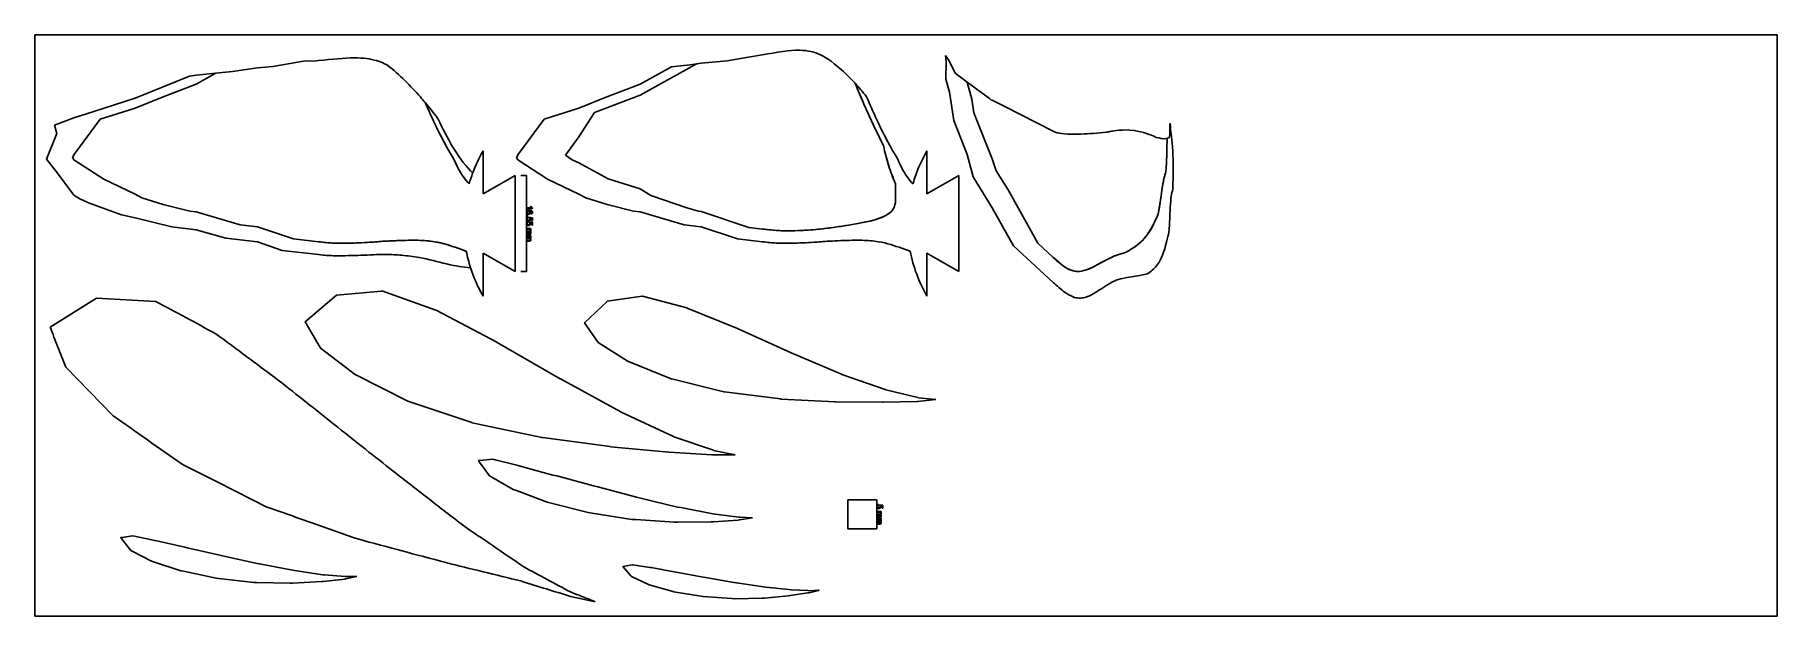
# Model space of a CAD drawing. Header units: millimetres. Extents: x 0 to 300, y -400 to -300.
import ezdxf

# ---------------------------------------------------------------- set-up
doc = ezdxf.new("R2010")
doc.units = ezdxf.units.MM
doc.layers.get('0').update_dxf_attribs({"linetype": 'CONTINUOUS'})

msp = doc.modelspace()

# ---------------------------------------------------------------- linework, layer by layer
for p, q in [((38.31, -305.65), (34.04, -306.32)), ((40.97, -305.42), (38.31, -305.65)), ((46.58, -304.45), (40.97, -305.42)), ((48.06, -304.52), (46.58, -304.45)), ((48.83, -304.43), (48.06, -304.52)), ((104.21, -310.35), (113.12, -305.44)), ((113.12, -305.44), (104.21, -310.35)), ((109.64, -305.48), (104.21, -308.48)), ((112.81, -305.16), (109.64, -305.48)), ((114.01, -304.97), (112.81, -305.16)), ((113.12, -305.44), (114.01, -304.97)), ((114.01, -304.97), (113.12, -305.44)), ((114.73, -304.86), (114.01, -304.97)), ((119.22, -304.48), (114.73, -304.86)), ((125.26, -303.43), (119.22, -304.48)), ((157.43, -304.46), (156.82, -303.55)), ((156.82, -303.55), (156.93, -304.61)), ((156.93, -304.61), (156.88, -307.62)), ((158.46, -306.59), (157.43, -304.46)), ((26.65, -307.08), (17.26, -310.9)), ((27.78, -308.48), (21.78, -310.76)), ((21.78, -310.76), (27.78, -308.48)), ((27.41, -307.01), (26.65, -307.08)), ((27.78, -306.95), (27.41, -307.01)), ((31.16, -306.61), (27.78, -308.48)), ((27.78, -308.48), (31.16, -306.61)), ((31.16, -306.61), (27.78, -306.95)), ((34.04, -306.32), (31.16, -306.61)), ((104.21, -308.48), (98.21, -310.76)), ((156.88, -307.62), (157.51, -309.86)), ((160.52, -308.11), (158.46, -306.59)), ((164.37, -310.95), (160.52, -308.11)), ((160.52, -308.11), (161.35, -311.08)), ((161.35, -311.08), (160.52, -308.11)), ((17.26, -310.9), (10.15, -313.16)), ((21.78, -310.76), (17.26, -312.6)), ((17.26, -312.6), (21.78, -310.76)), ((98.21, -310.76), (93.68, -312.6)), ((96.36, -313.34), (104.21, -310.35)), ((104.21, -310.35), (96.36, -313.34)), ((157.51, -309.86), (158.21, -314.74)), ((161.35, -311.08), (161.69, -313.4)), ((161.69, -313.4), (161.35, -311.08)), ((164.61, -311.15), (164.37, -310.95)), ((164.84, -311.24), (164.61, -311.15)), ((166.89, -312.26), (164.84, -311.24)), ((6.73, -314.25), (3.36, -315.56)), ((10.15, -313.16), (6.73, -314.25)), ((11.25, -314.51), (6.73, -320.65)), ((6.73, -320.65), (11.25, -314.51)), ((17.26, -312.6), (11.25, -314.51)), ((11.25, -314.51), (17.26, -312.6)), ((87.67, -314.51), (83.15, -320.65)), ((93.68, -312.6), (87.67, -314.51)), ((93.68, -317.55), (96.36, -313.34)), ((96.36, -313.34), (93.68, -317.55)), ((158.21, -314.74), (160.54, -320.57)), ((161.69, -313.4), (164.84, -321.3)), ((164.84, -321.3), (161.69, -313.4)), ((175.36, -316.59), (166.89, -312.26)), ((3.76, -316.95), (2, -321.4)), ((3.36, -315.56), (3.76, -316.95)), ((91.36, -320.72), (93.68, -317.55)), ((93.68, -317.55), (91.36, -320.72)), ((6.73, -320.65), (6.51, -321.2)), ((6.51, -321.2), (6.73, -320.65)), ((77.18, -327.35), (77.18, -319.95)), ((83.15, -320.65), (82.94, -321.2)), ((92.54, -321.49), (91.36, -320.72)), ((91.36, -320.72), (92.54, -321.49)), ((153.61, -327.35), (153.61, -319.95)), ((160.54, -320.57), (161.56, -324.42)), ((2, -321.4), (3.57, -323.36)), ((3.57, -323.36), (6.73, -327.56)), ((6.51, -321.2), (6.59, -321.29)), ((6.59, -321.29), (6.51, -321.2)), ((6.59, -321.29), (6.73, -321.48)), ((6.73, -321.48), (6.59, -321.29)), ((6.73, -321.48), (11.87, -324.82)), ((11.87, -324.82), (6.73, -321.48)), ((82.94, -321.2), (83.01, -321.29)), ((83.01, -321.29), (83.15, -321.48)), ((83.15, -321.48), (88.3, -324.82)), ((93.68, -322.04), (92.54, -321.49)), ((92.54, -321.49), (93.68, -322.04)), ((98.7, -324.74), (93.68, -322.04)), ((93.68, -322.04), (98.7, -324.74)), ((164.84, -321.3), (165.5, -323.37)), ((165.5, -323.37), (164.84, -321.3)), ((165.5, -323.37), (167.58, -326.68)), ((167.58, -326.68), (165.5, -323.37)), ((11.87, -324.82), (17.26, -327.4)), ((17.26, -327.4), (11.87, -324.82)), ((82.68, -324.18), (77.18, -327.35)), ((82.68, -340.73), (82.68, -324.18)), ((84.68, -324.18), (83.68, -324.18)), ((84.68, -324.18), (84.68, -340.73)), ((88.3, -324.82), (93.68, -327.4)), ((104.21, -326.48), (98.7, -324.74)), ((98.7, -324.74), (104.21, -326.48)), ((106.06, -327.61), (104.21, -326.48)), ((104.21, -326.48), (106.06, -327.61)), ((159.11, -324.18), (153.61, -327.35)), ((159.11, -340.73), (159.11, -324.18)), ((161.56, -324.42), (164.84, -329.73)), ((167.58, -326.68), (172.71, -335.84)), ((172.71, -335.84), (167.58, -326.68)), ((6.73, -327.56), (7.63, -328.15)), ((7.63, -328.15), (9.22, -328.91)), ((9.22, -328.91), (14.94, -330.95)), ((17.26, -327.4), (18.44, -328.04)), ((18.44, -328.04), (17.26, -327.4)), ((18.44, -328.04), (22.1, -329.2)), ((22.1, -329.2), (18.44, -328.04)), ((22.1, -329.2), (26.67, -330.34)), ((26.67, -330.34), (22.1, -329.2)), ((84.68, -329.87), (84.68, -329.75)), ((84.68, -329.75), (85.47, -329.75)), ((85.69, -329.87), (84.68, -329.87)), ((85.32, -329.5), (85.44, -329.5)), ((85.69, -329.79), (85.69, -329.87)), ((93.68, -327.4), (94.87, -328.04)), ((94.87, -328.04), (98.52, -329.2)), ((98.52, -329.2), (103.09, -330.34)), ((112.28, -329.74), (106.06, -327.61)), ((106.06, -327.61), (112.28, -329.74)), ((114.26, -330.31), (112.28, -329.74)), ((112.28, -329.74), (114.26, -330.31)), ((164.84, -329.73), (168.52, -336.3)), ((14.94, -330.95), (17.26, -331.46)), ((17.26, -331.46), (23.6, -333.05)), ((26.67, -330.34), (27.78, -330.46)), ((27.78, -330.46), (26.67, -330.34)), ((27.78, -330.46), (35.37, -332.66)), ((35.37, -332.66), (27.78, -330.46)), ((35.37, -332.66), (38.31, -333)), ((38.31, -333), (35.37, -332.66)), ((38.31, -333), (44.53, -335.1)), ((44.53, -335.1), (38.31, -333)), ((84.68, -331.03), (84.82, -331.03)), ((84.68, -331.17), (84.68, -331.03)), ((84.82, -331.17), (84.68, -331.17)), ((84.82, -331.03), (84.82, -331.17)), ((84.95, -331.35), (84.96, -331.48)), ((84.95, -332.12), (84.96, -332.25)), ((85.14, -331.48), (85.16, -331.37)), ((85.14, -332.26), (85.16, -332.15)), ((85.16, -331.37), (85.67, -331.47)), ((85.16, -332.15), (85.67, -332.24)), ((85.55, -331.56), (85.28, -331.51)), ((85.55, -332.34), (85.28, -332.29)), ((85.44, -330.82), (85.43, -330.7)), ((85.55, -331.96), (85.55, -331.56)), ((85.67, -331.96), (85.55, -331.96)), ((85.55, -332.74), (85.55, -332.34)), ((85.67, -332.74), (85.55, -332.74)), ((85.67, -331.47), (85.67, -331.96)), ((85.67, -332.24), (85.67, -332.74)), ((103.09, -330.34), (104.21, -330.46)), ((104.21, -330.46), (111.79, -332.66)), ((111.79, -332.66), (114.73, -333)), ((114.73, -330.37), (114.26, -330.31)), ((114.26, -330.31), (114.73, -330.37)), ((122.91, -333.13), (114.73, -330.37)), ((114.73, -330.37), (122.91, -333.13)), ((114.73, -333), (120.96, -335.1)), ((23.6, -333.05), (27.78, -333.52)), ((27.78, -333.52), (32.9, -335)), ((32.9, -335), (38.31, -335.63)), ((38.31, -335.63), (42.58, -337.07)), ((44.53, -335.1), (48.83, -335.59)), ((48.83, -335.59), (44.53, -335.1)), ((84.68, -333.32), (85.41, -333.32)), ((84.68, -333.45), (84.68, -333.32)), ((85.06, -333.45), (84.68, -333.45)), ((84.68, -333.88), (84.68, -333.75)), ((84.68, -333.75), (85.15, -333.75)), ((85.1, -333.88), (84.68, -333.88)), ((84.68, -334.31), (84.68, -334.18)), ((84.68, -334.18), (85.14, -334.18)), ((85.18, -334.31), (84.68, -334.31)), ((84.68, -334.49), (85.41, -334.49)), ((84.68, -334.61), (84.68, -334.49)), ((85.06, -334.61), (84.68, -334.61)), ((84.68, -335.04), (84.68, -334.92)), ((84.68, -334.92), (85.15, -334.92)), ((85.1, -335.04), (84.68, -335.04)), ((84.68, -335.47), (84.68, -335.35)), ((84.68, -335.35), (85.14, -335.35)), ((85.18, -335.47), (84.68, -335.47)), ((85.41, -333.43), (85.31, -333.43)), ((85.41, -334.6), (85.31, -334.6)), ((85.41, -333.32), (85.41, -333.43)), ((85.41, -334.49), (85.41, -334.6)), ((120.96, -335.1), (125.26, -335.59)), ((125.26, -333.4), (122.91, -333.13)), ((122.91, -333.13), (125.26, -333.4)), ((172.71, -335.84), (175.36, -338.28)), ((175.36, -338.28), (172.71, -335.84)), ((42.58, -337.07), (48.83, -337.79)), ((77.18, -344.95), (77.18, -337.55)), ((77.18, -337.55), (82.68, -340.73)), ((153.61, -344.95), (153.61, -337.55)), ((153.61, -337.55), (159.11, -340.73)), ((168.52, -336.3), (175.36, -342.59)), ((84.68, -340.73), (83.68, -340.73)), ((10.62, -345.27), (2.62, -350.26)), ((20.82, -345.86), (10.62, -345.27)), ((5.33, -357.16), (13.49, -365.53)), ((145.26, -380.81), (145.27, -380.94)), ((145.46, -380.95), (145.47, -380.83)), ((145.47, -380.83), (145.99, -380.93)), ((145.87, -381.03), (145.6, -380.97)), ((145.99, -380.93), (145.99, -381.43)), ((145, -382.01), (145.72, -382.01)), ((145, -382.13), (145, -382.01)), ((145.38, -382.13), (145, -382.13)), ((145, -382.56), (145, -382.44)), ((145, -382.44), (145.47, -382.44)), ((145.42, -382.56), (145, -382.56)), ((145, -382.99), (145, -382.87)), ((145, -382.87), (145.46, -382.87)), ((145.5, -382.99), (145, -382.99)), ((145, -383.17), (145.72, -383.17)), ((145, -383.3), (145, -383.17)), ((145.38, -383.3), (145, -383.3)), ((145, -383.73), (145, -383.61)), ((145, -383.61), (145.47, -383.61)), ((145.42, -383.73), (145, -383.73)), ((145.72, -382.12), (145.62, -382.12)), ((145.72, -383.28), (145.62, -383.28)), ((145.72, -382.01), (145.72, -382.12)), ((145.72, -383.17), (145.72, -383.28)), ((145.87, -381.43), (145.87, -381.03)), ((145.99, -381.43), (145.87, -381.43)), ((145, -384.16), (145, -384.03)), ((145, -384.03), (145.46, -384.03)), ((145.5, -384.16), (145, -384.16))]:
    msp.add_line(p, q)
for points in [[(0, -300), (300, -300), (300, -400), (0, -400)], [(120.6, -372.24), (120.58, -372.23), (116.86, -371.49), (116.83, -371.47), (110.04, -369.14), (109.99, -369.11), (100.96, -364.9), (100.9, -364.87), (90.51, -359.19), (90.45, -359.15), (79.61, -352.9), (79.55, -352.86), (69.1, -347.39), (69.05, -347.36), (59.73, -344.06), (59.69, -344.07), (51.96, -344.77), (51.93, -344.79), (46.57, -349.36), (49.14, -353.81), (49.15, -353.83), (55.23, -358.46), (55.27, -358.48), (64.21, -362.99), (64.25, -363.02), (75.26, -366.71), (75.32, -366.73), (87.32, -369.25), (87.39, -369.27), (99.05, -370.84), (99.12, -370.85), (109.16, -371.79), (109.22, -371.8), (116.58, -372.27), (116.62, -372.27), (120.58, -372.24)], [(155.14, -362.75), (155.11, -362.74), (152.11, -362.42), (152.05, -362.4), (146.51, -361.06), (146.43, -361.03), (138.97, -358.41), (138.87, -358.36), (130.23, -354.7), (130.13, -354.65), (121.1, -350.57), (121, -350.52), (112.33, -346.99), (112.25, -346.97), (104.65, -344.97), (104.59, -344.98), (98.56, -345.84), (98.52, -345.88), (94.65, -349.55), (96.98, -352.9), (97.01, -352.94), (102.14, -356.17), (102.19, -356.21), (109.58, -359.16), (109.66, -359.2), (118.62, -361.39), (118.72, -361.42), (128.38, -362.64), (128.49, -362.65), (137.83, -363.13), (137.93, -363.14), (145.95, -363.2), (146.04, -363.2), (151.91, -363.06), (151.97, -363.06), (155.11, -362.75)], [(123.58, -383.08), (121.42, -382.98), (121.19, -382.98), (117.15, -382.44), (116.73, -382.39), (111.24, -381.33), (110.66, -381.23), (104.27, -379.7), (103.6, -379.56), (96.91, -377.78), (96.21, -377.61), (89.86, -375.89), (89.19, -375.73), (83.79, -374.24), (83.22, -374.1), (79.28, -373.09), (78.87, -372.99), (76.64, -373.21), (76.41, -373.24), (76.59, -373.49), (78.27, -375.87), (78.66, -376.08), (82.36, -378.21), (82.92, -378.41), (88.21, -380.4), (88.88, -380.56), (95.25, -382.2), (95.97, -382.29), (102.8, -383.37), (103.49, -383.4), (110.12, -383.84), (110.71, -383.83), (116.44, -383.79), (116.88, -383.75), (121.09, -383.47), (121.32, -383.43)], [(145, -385), (140, -385), (140, -380), (145, -380)], [(55.47, -393.2), (53.57, -393.2), (53.42, -393.2), (49.86, -392.89), (49.59, -392.87), (44.73, -392.14), (44.36, -392.09), (38.69, -390.99), (38.27, -390.92), (32.33, -389.61), (31.88, -389.52), (26.24, -388.25), (25.81, -388.16), (21.02, -387.06), (20.65, -386.99), (17.16, -386.25), (16.89, -386.2), (14.95, -386.48), (14.8, -386.5), (14.92, -386.65), (16.48, -388.68), (16.74, -388.8), (20.06, -390.53), (20.42, -390.65), (25.14, -392.19), (25.57, -392.28), (31.22, -393.47), (31.68, -393.52), (37.72, -394.21), (38.16, -394.21), (43.99, -394.34), (44.37, -394.32), (49.39, -394.07), (49.67, -394.03), (53.35, -393.63), (53.5, -393.6)], [(135.06, -395.55), (134.93, -395.56), (133.37, -395.63), (133.12, -395.61), (130.2, -395.48), (129.85, -395.44), (125.86, -395.03), (125.46, -394.97), (120.79, -394.28), (120.37, -394.2), (115.47, -393.35), (115.07, -393.27), (110.41, -392.45), (110.07, -392.38), (106.12, -391.66), (105.87, -391.62), (102.99, -391.15), (102.85, -391.17), (101.27, -391.47), (102.62, -393.07), (102.74, -393.21), (105.52, -394.5), (105.76, -394.61), (109.67, -395.7), (110.01, -395.8), (114.67, -396.57), (115.07, -396.64), (120.03, -396.98), (120.45, -397.01), (125.22, -396.91), (125.63, -396.9), (129.72, -396.51), (130.08, -396.48), (133.07, -396.02), (133.33, -395.98), (134.92, -395.59)]]:
    msp.add_lwpolyline(points, close=True)
for centre, start, end in [((98.83, -332.45), 150, 159.7049), ((175.26, -332.45), 150, 164.1773), ((98.83, -332.45), 159.7049, 164.1773), ((98.83, -332.45), 159.7049, 164.1773), ((98.83, -332.45), 190.9322, 197.7186), ((98.83, -332.45), 190.9322, 197.7186), ((175.26, -332.45), 190.9322, 210), ((98.83, -332.45), 197.7186, 210)]:
    msp.add_arc(centre, 25, start, end)
for points, knots in [([(125.26, -303.43), (127.82, -302.99), (129.92, -302.63), (133.21, -302.66), (134.19, -302.97), (135.26, -303.43)], [-0.7470824, -0.7470824, -0.7470824, -0.7470824, -0.3488645, -0.3488645, 0, 0, 0, 0]), ([(48.83, -304.43), (51.26, -304.18), (53.27, -303.97), (56.64, -303.94), (57.71, -304.13), (58.83, -304.43)], [-0.7034829, -0.7034829, -0.7034829, -0.7034829, -0.3513878, -0.3513878, 0, 0, 0, 0]), ([(58.83, -304.43), (58.96, -304.47), (59.21, -304.54), (60, -304.87), (60.4, -305.07), (60.77, -305.27)], [-0.2576713, -0.2576713, -0.2576713, -0.2576713, -0.1271534, -0.1271534, 0, 0, 0, 0]), ([(60.77, -305.27), (62.7, -306.73), (64.79, -308.87), (66.67, -311), (66.94, -311.32), (67.2, -311.63)], [-1.2938454, -1.2938454, -1.2938454, -1.2938454, -0.5236188, -0.5236188, -0.3900111, -0.3900111, -0.3900111, -0.3900111]), ([(135.26, -303.43), (135.53, -303.55), (136.53, -303.99), (139.04, -306.12), (140.03, -307.03), (141.22, -308.33)], [-2.527874, -2.527874, -2.527874, -2.527874, -1.005337, -1.005337, -0.340783, -0.340783, -0.340783, -0.340783]), ([(141.22, -308.33), (141.82, -309.74), (142.58, -311.53), (144.23, -315.21), (145.19, -317.22), (146.13, -319.06)], [0.1048685, 0.1048685, 0.1048685, 0.1048685, 0.48217, 0.48217, 0.9699482, 0.9699482, 0.9699482, 0.9699482]), ([(141.22, -308.33), (141.84, -309.81), (142.61, -311.61), (144.27, -315.3), (145.21, -317.26), (146.13, -319.06)], [0.108273, 0.108273, 0.108273, 0.108273, 0.5256422, 0.5256422, 1.0264052, 1.0264052, 1.0264052, 1.0264052]), ([(67.2, -311.63), (67.75, -312.89), (68.28, -314.08), (69.55, -316.72), (70.25, -318.09), (71.37, -320.07), (71.76, -320.74), (72.16, -321.38)], [-1.091082, -1.091082, -1.091082, -1.091082, -0.680964, -0.680964, -0.225985, -0.225985, 0, 0, 0, 0]), ([(67.2, -311.63), (67.87, -313.18), (68.5, -314.58), (70.29, -318.19), (71.28, -319.97), (72.16, -321.38)], [0.109211, 0.109211, 0.109211, 0.109211, 0.639401, 0.639401, 1.371413, 1.371413, 1.371413, 1.371413]), ([(143.21, -310.65), (143.9, -312.29), (144.55, -313.76), (145.97, -316.72), (146.68, -318.09), (147.79, -320.07), (148.19, -320.74), (148.58, -321.38)], [-1.195355, -1.195355, -1.195355, -1.195355, -0.680964, -0.680964, -0.225985, -0.225985, 0, 0, 0, 0]), ([(75.39, -323.78), (74.36, -322.82), (73.21, -321.3), (71.01, -317.73), (70.17, -316.03), (69.46, -314.5)], [-1.016791, -1.016791, -1.016791, -1.016791, -0.504863, -0.504863, 0, 0, 0, 0]), ([(175.36, -316.59), (175.42, -316.62), (175.47, -316.64), (175.57, -316.69), (175.62, -316.72), (175.67, -316.74)], [-0.03394677, -0.03394677, -0.03394677, -0.03394677, -0.01673462, -0.01673462, 0, 0, 0, 0]), ([(175.67, -316.74), (176.66, -316.99), (177.46, -317.17), (181.57, -317.01), (182.98, -316.9), (184.56, -316.74)], [-1.34484, -1.34484, -1.34484, -1.34484, -0.477971, -0.477971, 0, 0, 0, 0]), ([(184.56, -316.74), (184.7, -316.72), (184.83, -316.69), (185.1, -316.64), (185.23, -316.62), (185.36, -316.59)], [-0.08136454, -0.08136454, -0.08136454, -0.08136454, -0.04067604, -0.04067604, 0, 0, 0, 0]), ([(185.36, -316.59), (185.76, -316.51), (187.28, -316.2), (190.82, -316.68), (192.12, -317.16), (193.05, -317.63)], [-0.7115093, -0.7115093, -0.7115093, -0.7115093, -0.3128634, -0.3128634, 0, 0, 0, 0]), ([(193.05, -317.63), (193.76, -317.76), (194.13, -317.94), (194.89, -317.81), (194.92, -317.8), (194.95, -317.79)], [-0.405831, -0.405831, -0.405831, -0.405831, -0.0828548, -0.0828548, -0.0641399, -0.0641399, -0.0641399, -0.0641399]), ([(194.95, -317.79), (194.94, -318.59), (194.93, -319.41), (194.88, -321.24), (194.83, -322.36), (194.76, -323.49)], [-0.5830926, -0.5830926, -0.5830926, -0.5830926, -0.3414032, -0.3414032, 0, 0, 0, 0]), ([(194.95, -317.79), (194.94, -318.56), (194.93, -319.33), (194.88, -321.16), (194.84, -322.32), (194.76, -323.49)], [0.1189272, 0.1189272, 0.1189272, 0.1189272, 0.3411721, 0.3411721, 0.679858, 0.679858, 0.679858, 0.679858]), ([(195.49, -315.19), (195.46, -315.35), (195.43, -315.51), (195.4, -316.05), (195.41, -316.32), (195.42, -316.97), (195.46, -317.38), (195.32, -317.73)], [-0.2781514, -0.2781514, -0.2781514, -0.2781514, -0.1939444, -0.1939444, -0.1148433, -0.1148433, 0, 0, 0, 0]), ([(195.95, -319.9), (195.83, -318.72), (195.77, -318.16), (195.59, -316.42), (195.54, -315.76), (195.49, -315.19)], [-0.2970042, -0.2970042, -0.2970042, -0.2970042, -0.1702043, -0.1702043, 0, 0, 0, 0]), ([(146.13, -319.06), (146.38, -320.25), (146.63, -321.26), (147.33, -323.48), (147.74, -324.58), (148.19, -325.6)], [0, 0, 0, 0, 0.3656756, 0.3656756, 0.7319533, 0.7319533, 0.7319533, 0.7319533]), ([(146.13, -319.06), (146.38, -320.28), (146.64, -321.3), (147.34, -323.52), (147.75, -324.6), (148.19, -325.6)], [0, 0, 0, 0, 0.3733733, 0.3733733, 0.7332183, 0.7332183, 0.7332183, 0.7332183]), ([(195.93, -326.57), (195.97, -325.46), (195.99, -324.38), (195.99, -322.26), (195.98, -321.03), (195.95, -319.9)], [-0.6534881, -0.6534881, -0.6534881, -0.6534881, -0.3376148, -0.3376148, 0, 0, 0, 0]), ([(72.16, -321.38), (72.51, -322.24), (73.05, -323.42), (74.15, -324.93), (74.45, -325.3), (74.78, -325.64)], [-0.6306185, -0.6306185, -0.6306185, -0.6306185, -0.2133119, -0.2133119, -0.073563, -0.073563, -0.073563, -0.073563]), ([(72.16, -321.38), (72.45, -322.09), (72.76, -322.76), (73.68, -324.35), (74.24, -325.08), (74.78, -325.64)], [0, 0, 0, 0, 0.2296689, 0.2296689, 0.5571522, 0.5571522, 0.5571522, 0.5571522]), ([(148.58, -321.38), (148.93, -322.24), (149.47, -323.42), (150.57, -324.93), (150.88, -325.3), (151.21, -325.64)], [-0.6306185, -0.6306185, -0.6306185, -0.6306185, -0.2133119, -0.2133119, -0.073563, -0.073563, -0.073563, -0.073563]), ([(194.76, -323.49), (194.51, -324.33), (194.33, -324.88), (193.86, -328.09), (193.75, -329.19), (193.42, -330.77)], [-1.125638, -1.125638, -1.125638, -1.125638, -0.484723, -0.484723, 0, 0, 0, 0]), ([(194.76, -323.49), (194.56, -324.14), (194.38, -324.75), (193.91, -327.62), (193.81, -328.9), (193.42, -330.77)], [0, 0, 0, 0, 0.2030743, 0.2030743, 0.4331228, 0.4331228, 0.4331228, 0.4331228]), ([(148.19, -325.6), (148.2, -326.25), (148.19, -326.89), (148.21, -328.19), (148.21, -328.74), (148.04, -329.53), (147.92, -329.81), (147.58, -330.3), (147.36, -330.51), (146.5, -331.13), (145.65, -331.49), (144.38, -331.9)], [0, 0, 0, 0, 0.1938419, 0.1938419, 0.387154, 0.387154, 0.5090018, 0.5090018, 0.619143, 0.619143, 0.839405, 0.839405, 0.839405, 0.839405]), ([(148.19, -325.6), (148.19, -326), (148.18, -326.28), (148.2, -327.72), (148.22, -328.25), (148.15, -329.08), (148.08, -329.39), (147.84, -329.95), (147.68, -330.19), (147.16, -330.69), (146.78, -330.94), (145.73, -331.44), (145.09, -331.67), (144.38, -331.9)], [0, 0, 0, 0, 0.1198045, 0.1198045, 0.2184847, 0.2184847, 0.2901808, 0.2901808, 0.3568309, 0.3568309, 0.4373568, 0.4373568, 0.5196806, 0.5196806, 0.5196806, 0.5196806]), ([(195.26, -334.04), (195.43, -332.12), (195.41, -331.13), (195.59, -327.92), (195.75, -327.3), (195.93, -326.57)], [-0.4011831, -0.4011831, -0.4011831, -0.4011831, -0.2254791, -0.2254791, 0, 0, 0, 0]), ([(144.38, -331.9), (142.89, -332.24), (141.1, -332.57), (137.41, -333.17), (136.04, -333.32), (135.26, -333.4)], [0, 0, 0, 0, 0.459411, 0.459411, 1.108558, 1.108558, 1.108558, 1.108558]), ([(144.38, -331.9), (142.76, -332.27), (140.79, -332.62), (138.24, -333.03), (137.32, -333.16), (135.92, -333.33), (135.53, -333.37), (135.26, -333.4)], [0, 0, 0, 0, 0.4975657, 0.4975657, 0.7613193, 0.7613193, 0.9074272, 0.9074272, 0.9074272, 0.9074272]), ([(193.42, -330.77), (193.13, -331.52), (192.22, -333.73), (190, -336.14), (188.97, -336.78), (187.81, -337.46)], [-0.9777144, -0.9777144, -0.9777144, -0.9777144, -0.4034865, -0.4034865, 0, 0, 0, 0]), ([(193.42, -330.77), (193.09, -331.61), (192.42, -333.21), (190.43, -335.88), (189.24, -336.62), (187.81, -337.46)], [0, 0, 0, 0, 0.270363, 0.270363, 0.5712429, 0.5712429, 0.5712429, 0.5712429]), ([(58.83, -335.59), (58.48, -335.62), (58.12, -335.65), (56.46, -335.77), (55.1, -335.82), (53.39, -335.86), (52.87, -335.86), (52, -335.85), (51.6, -335.84), (50.46, -335.78), (49.83, -335.71), (48.83, -335.59)], [-1.319525, -1.319525, -1.319525, -1.319525, -1.177006, -1.177006, -0.662919, -0.662919, -0.461863, -0.461863, -0.299113, -0.299113, 0, 0, 0, 0]), ([(58.83, -335.59), (57.15, -335.74), (55.39, -335.82), (51.42, -335.89), (50.48, -335.78), (48.83, -335.59)], [0, 0, 0, 0, 0.507182, 0.507182, 1.30388, 1.30388, 1.30388, 1.30388]), ([(74.29, -337.19), (72.05, -336.49), (70.49, -335.67), (66.09, -335.31), (64.71, -335.31), (62.03, -335.41), (59.99, -335.49), (58.83, -335.59)], [0, 0, 0, 0, 0.704326, 0.704326, 0.996144, 0.996144, 1.219104, 1.219104, 1.219104, 1.219104]), ([(74.29, -337.19), (73.64, -336.99), (73, -336.76), (71.09, -336.1), (69.87, -335.71), (67.22, -335.38), (66.22, -335.33), (64.04, -335.33), (62.73, -335.38), (60.8, -335.48), (60.11, -335.51), (59.54, -335.54), (59.44, -335.55), (59.04, -335.58), (58.95, -335.58), (58.83, -335.59)], [-0.6930341, -0.6930341, -0.6930341, -0.6930341, -0.593084, -0.593084, -0.3809037, -0.3809037, -0.2572856, -0.2572856, -0.1023095, -0.1023095, -0.0461081, -0.0461081, -0.0344819, -0.0344819, 0, 0, 0, 0]), ([(135.26, -333.4), (133.33, -333.61), (131.62, -333.68), (128.19, -333.74), (127.13, -333.62), (125.26, -333.4)], [0, 0, 0, 0, 0.583155, 0.583155, 1.512026, 1.512026, 1.512026, 1.512026]), ([(135.26, -333.4), (134.13, -333.52), (133.01, -333.6), (131.22, -333.69), (130.5, -333.71), (129.38, -333.71), (128.94, -333.71), (127.9, -333.67), (127.38, -333.63), (126.33, -333.52), (125.84, -333.47), (125.26, -333.4)], [0, 0, 0, 0, 0.33929, 0.33929, 0.549577, 0.549577, 0.682872, 0.682872, 0.864631, 0.864631, 1.001608, 1.001608, 1.001608, 1.001608]), ([(135.26, -335.59), (134.9, -335.62), (134.54, -335.65), (132.89, -335.77), (131.52, -335.82), (129.81, -335.86), (129.3, -335.86), (128.42, -335.85), (128.02, -335.84), (126.89, -335.78), (126.25, -335.71), (125.26, -335.59)], [-1.319525, -1.319525, -1.319525, -1.319525, -1.177006, -1.177006, -0.662919, -0.662919, -0.461863, -0.461863, -0.299113, -0.299113, 0, 0, 0, 0]), ([(150.71, -337.19), (150.07, -336.99), (149.43, -336.76), (147.52, -336.1), (146.3, -335.71), (143.64, -335.38), (142.65, -335.33), (140.46, -335.33), (139.15, -335.38), (137.23, -335.48), (136.54, -335.51), (135.96, -335.54), (135.86, -335.55), (135.47, -335.58), (135.37, -335.58), (135.26, -335.59)], [-0.6930341, -0.6930341, -0.6930341, -0.6930341, -0.593084, -0.593084, -0.3809037, -0.3809037, -0.2572856, -0.2572856, -0.1023095, -0.1023095, -0.0461081, -0.0461081, -0.0344819, -0.0344819, 0, 0, 0, 0]), ([(191.55, -341.12), (192.15, -340.73), (192.68, -340.3), (193.56, -339.2), (193.88, -338.6), (194.7, -336.52), (195.12, -334.63), (195.26, -334.04)], [-0.3761268, -0.3761268, -0.3761268, -0.3761268, -0.2776944, -0.2776944, -0.1834751, -0.1834751, 0, 0, 0, 0]), ([(48.83, -337.79), (49.38, -337.85), (49.8, -337.9), (50.48, -337.95), (50.75, -337.97), (51.46, -338), (51.93, -338), (53.05, -338), (53.84, -337.99), (55.97, -337.94), (57.39, -337.88), (58.83, -337.79)], [-0.9911679, -0.9911679, -0.9911679, -0.9911679, -0.8728452, -0.8728452, -0.7876009, -0.7876009, -0.6583219, -0.6583219, -0.4332038, -0.4332038, 0, 0, 0, 0]), ([(58.83, -337.79), (59, -337.77), (59.38, -337.75), (61.33, -337.8), (62.29, -337.84), (64.19, -338.01), (65.16, -338.13), (67.86, -338.61), (69.31, -339.01), (70.89, -339.4)], [-1.362723, -1.362723, -1.362723, -1.362723, -1.032436, -1.032436, -0.775061, -0.775061, -0.48832, -0.48832, 0, 0, 0, 0]), ([(185.36, -338.28), (184.04, -338.9), (183, -339.55), (181.41, -340.33), (180.8, -340.57), (179.79, -340.72), (179.4, -340.72), (178.56, -340.56), (178.14, -340.39), (176.91, -339.7), (176.14, -338.99), (175.36, -338.28)], [-1.123326, -1.123326, -1.123326, -1.123326, -0.810245, -0.810245, -0.603003, -0.603003, -0.470464, -0.470464, -0.317445, -0.317445, 0, 0, 0, 0]), ([(185.36, -338.28), (182.99, -339.4), (181.45, -340.62), (179.35, -340.73), (178.9, -340.65), (177.98, -340.32), (177.52, -340.06), (176.49, -339.31), (175.93, -338.8), (175.36, -338.28)], [0, 0, 0, 0, 0.788671, 0.788671, 1.015159, 1.015159, 1.261037, 1.261037, 1.581143, 1.581143, 1.581143, 1.581143]), ([(187.81, -337.46), (187.27, -337.61), (186.72, -337.76), (185.76, -338.09), (185.52, -338.2), (185.36, -338.28)], [-0.1075495, -0.1075495, -0.1075495, -0.1075495, -0.0509076, -0.0509076, 0, 0, 0, 0]), ([(187.81, -337.46), (187.33, -337.59), (186.78, -337.74), (185.79, -338.08), (185.51, -338.21), (185.36, -338.28)], [0, 0, 0, 0, 0.1485643, 0.1485643, 0.3012165, 0.3012165, 0.3012165, 0.3012165]), ([(185.36, -342.59), (185.45, -342.54), (185.6, -342.46), (186.29, -342.16), (186.8, -342.01), (188.67, -341.58), (190.22, -341.46), (191.55, -341.12)], [-0.6309984, -0.6309984, -0.6309984, -0.6309984, -0.5576584, -0.5576584, -0.4102079, -0.4102079, 0, 0, 0, 0]), ([(175.36, -342.59), (176.01, -343.19), (176.66, -343.78), (177.8, -344.61), (178.29, -344.9), (179.12, -345.19), (179.44, -345.26), (180.12, -345.29), (180.46, -345.25), (181.4, -345.01), (181.98, -344.71), (183.41, -343.84), (184.28, -343.22), (185.36, -342.59)], [-1.539827, -1.539827, -1.539827, -1.539827, -1.211433, -1.211433, -0.965882, -0.965882, -0.813303, -0.813303, -0.656393, -0.656393, -0.375119, -0.375119, 0, 0, 0, 0]), ([(31.16, -351.42), (29.44, -350.49), (27.72, -349.56), (24.28, -347.71), (22.55, -346.78), (20.82, -345.86)], [-1.171771, -1.171771, -1.171771, -1.171771, -0.586561, -0.586561, 0, 0, 0, 0]), ([(2.62, -350.26), (3.07, -351.41), (3.52, -352.57), (4.43, -354.86), (4.88, -356.01), (5.33, -357.16)], [-0.7406072, -0.7406072, -0.7406072, -0.7406072, -0.3696299, -0.3696299, 0, 0, 0, 0]), ([(42.55, -359.88), (40.27, -358.19), (38.49, -356.85), (34.66, -354), (33, -352.77), (31.16, -351.42)], [-1.411909, -1.411909, -1.411909, -1.411909, -0.685344, -0.685344, 0, 0, 0, 0]), ([(61.7, -375.07), (58.52, -372.55), (55.35, -370.04), (48.95, -364.96), (45.77, -362.44), (42.55, -359.88)], [-2.459352, -2.459352, -2.459352, -2.459352, -1.235157, -1.235157, 0, 0, 0, 0]), ([(13.49, -365.53), (15.46, -366.92), (17.43, -368.31), (21.38, -371.09), (23.36, -372.49), (25.34, -373.88)], [-1.449435, -1.449435, -1.449435, -1.449435, -0.725781, -0.725781, 0, 0, 0, 0]), ([(25.34, -373.88), (27.77, -375.1), (30.2, -376.33), (35.04, -378.76), (37.43, -379.96), (39.84, -381.17)], [-1.626865, -1.626865, -1.626865, -1.626865, -0.809424, -0.809424, 0, 0, 0, 0]), ([(73.61, -384.3), (71.1, -382.36), (69.66, -381.23), (65.63, -378.11), (63.69, -376.61), (61.7, -375.07)], [-1.519501, -1.519501, -1.519501, -1.519501, -0.753735, -0.753735, 0, 0, 0, 0]), ([(39.84, -381.17), (42.53, -382.13), (45.16, -383.06), (50.47, -384.93), (53.03, -385.82), (55.64, -386.73)], [-1.687075, -1.687075, -1.687075, -1.687075, -0.8291, -0.8291, 0, 0, 0, 0]), ([(55.64, -386.73), (58.17, -387.41), (60.93, -388.15), (65.51, -389.39), (68.24, -390.12), (70.78, -390.8)], [-1.602132, -1.602132, -1.602132, -1.602132, -0.789244, -0.789244, 0, 0, 0, 0]), ([(84.19, -391.53), (82.42, -390.32), (80.66, -389.12), (77.13, -386.71), (75.35, -385.49), (73.61, -384.3)], [-1.269882, -1.269882, -1.269882, -1.269882, -0.633359, -0.633359, 0, 0, 0, 0]), ([(70.78, -390.8), (72.93, -391.33), (75.07, -391.85), (79.37, -392.9), (81.51, -393.43), (83.66, -393.95)], [-1.326138, -1.326138, -1.326138, -1.326138, -0.663058, -0.663058, 0, 0, 0, 0]), ([(92.22, -395.84), (90.88, -395.13), (89.54, -394.41), (86.86, -392.97), (85.53, -392.25), (84.19, -391.53)], [-0.9119484, -0.9119484, -0.9119484, -0.9119484, -0.4557878, -0.4557878, 0, 0, 0, 0]), ([(83.66, -393.95), (85.2, -394.43), (86.71, -394.9), (89.41, -395.74), (90.84, -396.18), (92.23, -396.6)], [-0.8788914, -0.8788914, -0.8788914, -0.8788914, -0.4354264, -0.4354264, 0, 0, 0, 0]), ([(96.5, -397.51), (95.78, -397.23), (95.07, -396.96), (93.64, -396.4), (92.93, -396.12), (92.22, -395.84)], [-0.459769, -0.459769, -0.459769, -0.459769, -0.2297965, -0.2297965, 0, 0, 0, 0]), ([(92.23, -396.6), (92.95, -396.76), (93.66, -396.91), (95.08, -397.22), (95.79, -397.37), (96.5, -397.51)], [-0.4372039, -0.4372039, -0.4372039, -0.4372039, -0.217474, -0.217474, 0, 0, 0, 0])]:
    msp.add_open_spline(points, degree=3, knots=knots)
for points, degree in [([(141.22, -308.33), (141.84, -308.99), (142.5, -309.76), (143.21, -310.65)], 3), ([(69.46, -314.5), (69.05, -313.94), (68.28, -312.91), (67.2, -311.63)], 3), ([(195.32, -317.73), (195.14, -317.76), (195.06, -317.77), (194.95, -317.79)], 3), ([(85.38, -329.63), (85.34, -329.56), (85.32, -329.5)], 2), ([(85.47, -329.75), (85.42, -329.7), (85.38, -329.63)], 2), ([(85.44, -329.5), (85.48, -329.6), (85.55, -329.68)], 2), ([(85.55, -329.68), (85.62, -329.76), (85.69, -329.79)], 2), ([(84.67, -330.52), (84.67, -330.37), (84.78, -330.27)], 2), ([(84.71, -330.69), (84.67, -330.61), (84.67, -330.52)], 2), ([(84.67, -331.67), (84.67, -331.53), (84.74, -331.45)], 2), ([(84.79, -331.93), (84.67, -331.84), (84.67, -331.67)], 2), ([(84.67, -332.45), (84.67, -332.31), (84.74, -332.22)], 2), ([(84.79, -332.71), (84.67, -332.61), (84.67, -332.45)], 2), ([(84.83, -330.8), (84.75, -330.76), (84.71, -330.69)], 2), ([(84.74, -331.45), (84.82, -331.36), (84.95, -331.35)], 2), ([(84.74, -332.22), (84.82, -332.14), (84.95, -332.12)], 2), ([(84.8, -330.42), (84.77, -330.47), (84.77, -330.52)], 2), ([(84.77, -330.52), (84.77, -330.6), (84.83, -330.66)], 2), ([(84.81, -331.54), (84.77, -331.6), (84.77, -331.67)], 2), ([(84.77, -331.67), (84.77, -331.76), (84.83, -331.82)], 2), ([(84.81, -332.32), (84.77, -332.37), (84.77, -332.45)], 2), ([(84.77, -332.45), (84.77, -332.53), (84.83, -332.6)], 2), ([(84.78, -330.27), (84.89, -330.18), (85.15, -330.18)], 2), ([(85.02, -332.01), (84.89, -332.01), (84.79, -331.93)], 2), ([(85.02, -332.79), (84.89, -332.79), (84.79, -332.71)], 2), ([(84.89, -330.35), (84.83, -330.37), (84.8, -330.42)], 2), ([(84.96, -331.48), (84.86, -331.49), (84.81, -331.54)], 2), ([(84.96, -332.25), (84.86, -332.27), (84.81, -332.32)], 2), ([(84.83, -330.66), (84.89, -330.71), (85, -330.71)], 2), ([(85.01, -330.84), (84.91, -330.84), (84.83, -330.8)], 2), ([(84.83, -331.82), (84.9, -331.88), (85.01, -331.88)], 2), ([(84.83, -332.6), (84.9, -332.66), (85.01, -332.66)], 2), ([(85.01, -330.32), (84.94, -330.32), (84.89, -330.35)], 2), ([(85, -330.71), (85.1, -330.71), (85.16, -330.66)], 2), ([(85.16, -330.38), (85.1, -330.32), (85.01, -330.32)], 2), ([(85.24, -330.75), (85.15, -330.84), (85.01, -330.84)], 2), ([(85.01, -331.88), (85.12, -331.88), (85.18, -331.82)], 2), ([(85.01, -332.66), (85.12, -332.66), (85.18, -332.6)], 2), ([(85.26, -331.92), (85.17, -332.01), (85.02, -332.01)], 2), ([(85.26, -332.7), (85.17, -332.79), (85.02, -332.79)], 2), ([(85.21, -331.56), (85.18, -331.51), (85.14, -331.48)], 2), ([(85.21, -332.34), (85.18, -332.29), (85.14, -332.26)], 2), ([(85.15, -330.18), (85.44, -330.18), (85.57, -330.28)], 2), ([(85.22, -330.52), (85.22, -330.43), (85.16, -330.38)], 2), ([(85.16, -330.66), (85.22, -330.6), (85.22, -330.52)], 2), ([(85.18, -331.82), (85.24, -331.76), (85.24, -331.67)], 2), ([(85.18, -332.6), (85.24, -332.54), (85.24, -332.44)], 2), ([(85.43, -330.33), (85.35, -330.3), (85.2, -330.3)], 2), ([(85.2, -330.3), (85.27, -330.34), (85.3, -330.41)], 2), ([(85.24, -331.67), (85.24, -331.61), (85.21, -331.56)], 2), ([(85.24, -332.44), (85.24, -332.38), (85.21, -332.34)], 2), ([(85.33, -330.54), (85.33, -330.66), (85.24, -330.75)], 2), ([(85.35, -331.7), (85.35, -331.83), (85.26, -331.92)], 2), ([(85.35, -332.48), (85.35, -332.61), (85.26, -332.7)], 2), ([(85.28, -331.51), (85.35, -331.6), (85.35, -331.7)], 2), ([(85.28, -332.29), (85.35, -332.38), (85.35, -332.48)], 2), ([(85.3, -330.41), (85.33, -330.47), (85.33, -330.54)], 2), ([(85.55, -330.43), (85.51, -330.37), (85.43, -330.33)], 2), ([(85.43, -330.7), (85.5, -330.68), (85.53, -330.65)], 2), ([(85.62, -330.73), (85.56, -330.8), (85.44, -330.82)], 2), ([(85.53, -330.65), (85.59, -330.6), (85.59, -330.53)], 2), ([(85.59, -330.53), (85.59, -330.47), (85.55, -330.43)], 2), ([(85.57, -330.28), (85.69, -330.38), (85.69, -330.54)], 2), ([(85.69, -330.54), (85.69, -330.65), (85.62, -330.73)], 2), ([(85.21, -333.47), (85.16, -333.45), (85.06, -333.45)], 2), ([(85.21, -334.63), (85.16, -334.61), (85.06, -334.61)], 2), ([(85.27, -333.93), (85.22, -333.88), (85.1, -333.88)], 2), ([(85.27, -335.09), (85.22, -335.04), (85.1, -335.04)], 2), ([(85.14, -334.18), (85.21, -334.18), (85.25, -334.17)], 2), ([(85.14, -335.35), (85.21, -335.35), (85.25, -335.34)], 2), ([(85.15, -333.75), (85.24, -333.75), (85.28, -333.72)], 2), ([(85.15, -334.92), (85.24, -334.92), (85.28, -334.89)], 2), ([(85.36, -334.25), (85.3, -334.31), (85.18, -334.31)], 2), ([(85.36, -335.41), (85.3, -335.47), (85.18, -335.47)], 2), ([(85.29, -333.53), (85.26, -333.49), (85.21, -333.47)], 2), ([(85.29, -334.69), (85.26, -334.65), (85.21, -334.63)], 2), ([(85.25, -334.17), (85.28, -334.16), (85.3, -334.13)], 2), ([(85.25, -335.34), (85.28, -335.32), (85.3, -335.29)], 2), ([(85.32, -334.05), (85.32, -333.98), (85.27, -333.93)], 2), ([(85.32, -335.22), (85.32, -335.14), (85.27, -335.09)], 2), ([(85.28, -333.72), (85.32, -333.69), (85.32, -333.63)], 2), ([(85.28, -334.89), (85.32, -334.86), (85.32, -334.79)], 2), ([(85.32, -333.63), (85.32, -333.57), (85.29, -333.53)], 2), ([(85.32, -334.79), (85.32, -334.74), (85.29, -334.69)], 2), ([(85.39, -333.79), (85.36, -333.84), (85.3, -333.86)], 2), ([(85.3, -333.86), (85.42, -333.94), (85.42, -334.08)], 2), ([(85.3, -334.13), (85.32, -334.1), (85.32, -334.05)], 2), ([(85.39, -334.95), (85.36, -335), (85.3, -335.02)], 2), ([(85.3, -335.02), (85.42, -335.11), (85.42, -335.25)], 2), ([(85.3, -335.29), (85.32, -335.26), (85.32, -335.22)], 2), ([(85.31, -333.43), (85.36, -333.47), (85.39, -333.52)], 2), ([(85.31, -334.6), (85.36, -334.63), (85.39, -334.69)], 2), ([(85.42, -334.08), (85.42, -334.19), (85.36, -334.25)], 2), ([(85.42, -335.25), (85.42, -335.35), (85.36, -335.41)], 2), ([(85.39, -333.52), (85.42, -333.58), (85.42, -333.65)], 2), ([(85.42, -333.65), (85.42, -333.73), (85.39, -333.79)], 2), ([(85.39, -334.69), (85.42, -334.74), (85.42, -334.82)], 2), ([(85.42, -334.82), (85.42, -334.9), (85.39, -334.95)], 2), ([(70.89, -339.4), (72.58, -339.78), (73.72, -340), (75.02, -340.06)], 3), ([(144.98, -381.13), (144.98, -381), (145.06, -380.91)], 2), ([(145.06, -380.91), (145.14, -380.82), (145.26, -380.81)], 2), ([(145.27, -380.94), (145.18, -380.95), (145.13, -381.01)], 2), ([(145.53, -381.02), (145.5, -380.98), (145.46, -380.95)], 2), ([(145.6, -380.97), (145.66, -381.06), (145.66, -381.16)], 2), ([(145.1, -381.4), (144.98, -381.3), (144.98, -381.13)], 2), ([(145.13, -381.01), (145.08, -381.06), (145.08, -381.13)], 2), ([(145.08, -381.13), (145.08, -381.22), (145.15, -381.28)], 2), ([(145.34, -381.47), (145.2, -381.47), (145.1, -381.4)], 2), ([(145.15, -381.28), (145.22, -381.34), (145.33, -381.34)], 2), ([(145.33, -381.34), (145.43, -381.34), (145.49, -381.29)], 2), ([(145.57, -381.38), (145.48, -381.47), (145.34, -381.47)], 2), ([(145.53, -382.15), (145.47, -382.13), (145.38, -382.13)], 2), ([(145.53, -383.32), (145.47, -383.3), (145.38, -383.3)], 2), ([(145.58, -382.61), (145.53, -382.56), (145.42, -382.56)], 2), ([(145.58, -383.78), (145.53, -383.73), (145.42, -383.73)], 2), ([(145.46, -382.87), (145.53, -382.87), (145.56, -382.86)], 2), ([(145.47, -382.44), (145.55, -382.44), (145.59, -382.41)], 2), ([(145.47, -383.61), (145.55, -383.61), (145.59, -383.58)], 2), ([(145.49, -381.29), (145.55, -381.23), (145.55, -381.13)], 2), ([(145.68, -382.93), (145.62, -382.99), (145.5, -382.99)], 2), ([(145.55, -381.13), (145.55, -381.07), (145.53, -381.02)], 2), ([(145.61, -382.22), (145.58, -382.17), (145.53, -382.15)], 2), ([(145.61, -383.38), (145.58, -383.34), (145.53, -383.32)], 2), ([(145.56, -382.86), (145.59, -382.85), (145.61, -382.82)], 2), ([(145.56, -384.02), (145.59, -384.01), (145.61, -383.98)], 2), ([(145.66, -381.16), (145.66, -381.29), (145.57, -381.38)], 2), ([(145.63, -382.74), (145.63, -382.67), (145.58, -382.61)], 2), ([(145.63, -383.91), (145.63, -383.83), (145.58, -383.78)], 2), ([(145.59, -382.41), (145.63, -382.38), (145.63, -382.31)], 2), ([(145.59, -383.58), (145.63, -383.55), (145.63, -383.48)], 2), ([(145.63, -382.31), (145.63, -382.26), (145.61, -382.22)], 2), ([(145.71, -382.47), (145.67, -382.52), (145.61, -382.55)], 2), ([(145.61, -382.55), (145.74, -382.63), (145.74, -382.77)], 2), ([(145.61, -382.82), (145.63, -382.78), (145.63, -382.74)], 2), ([(145.63, -383.48), (145.63, -383.42), (145.61, -383.38)], 2), ([(145.71, -383.64), (145.67, -383.69), (145.61, -383.71)], 2), ([(145.61, -383.71), (145.74, -383.79), (145.74, -383.93)], 2), ([(145.61, -383.98), (145.63, -383.95), (145.63, -383.91)], 2), ([(145.62, -382.12), (145.68, -382.15), (145.71, -382.21)], 2), ([(145.62, -383.28), (145.68, -383.32), (145.71, -383.38)], 2), ([(145.74, -382.77), (145.74, -382.88), (145.68, -382.93)], 2), ([(145.74, -383.93), (145.74, -384.04), (145.68, -384.1)], 2), ([(145.71, -382.21), (145.74, -382.27), (145.74, -382.34)], 2), ([(145.74, -382.34), (145.74, -382.42), (145.71, -382.47)], 2), ([(145.71, -383.38), (145.74, -383.43), (145.74, -383.5)], 2), ([(145.74, -383.5), (145.74, -383.58), (145.71, -383.64)], 2), ([(145.46, -384.03), (145.53, -384.03), (145.56, -384.02)], 2), ([(145.68, -384.1), (145.62, -384.16), (145.5, -384.16)], 2)]:
    msp.add_open_spline(points, degree=degree)

doc.saveas('drawing.dxf')
